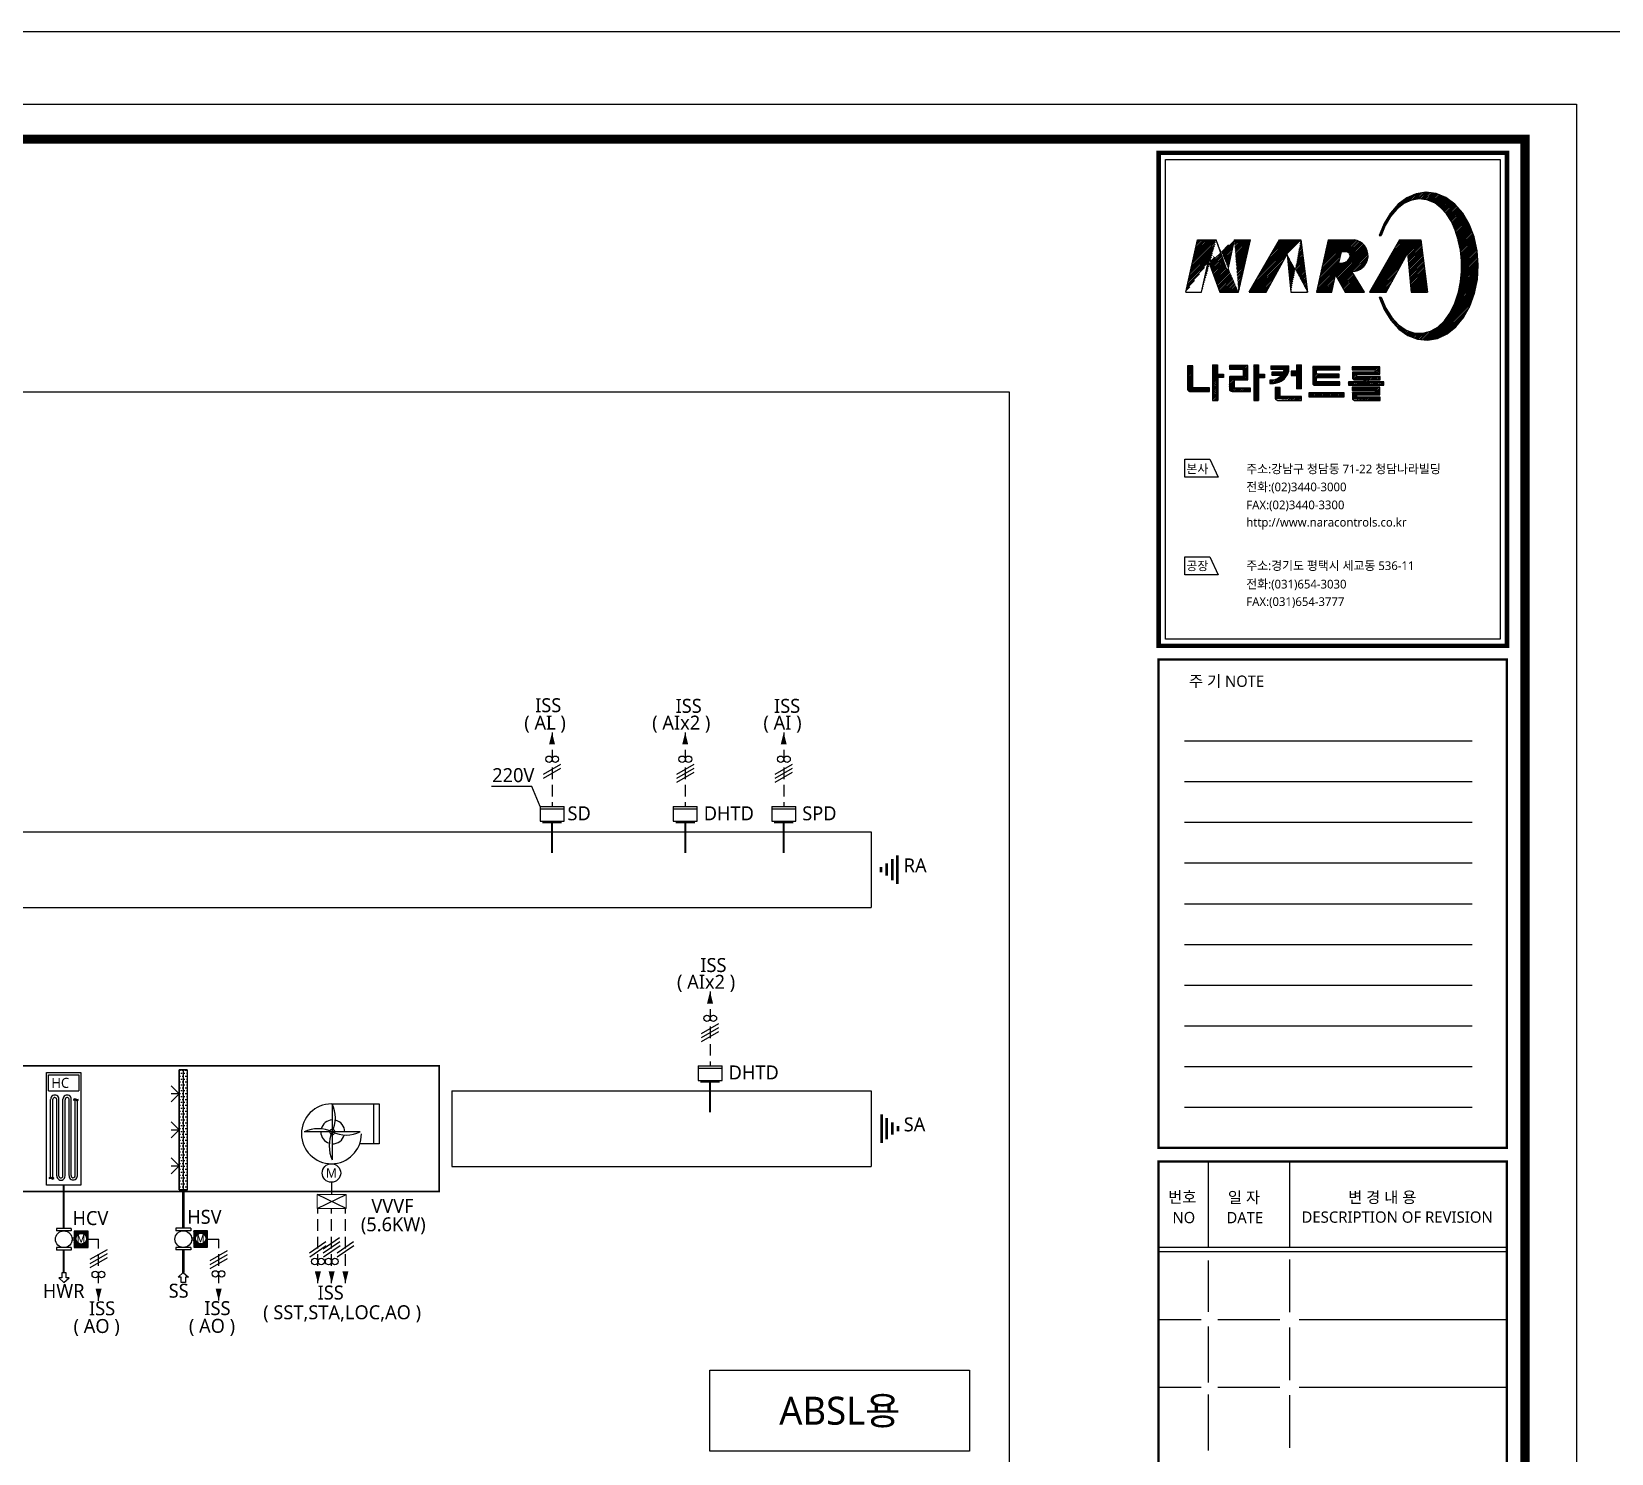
# Model space of a CAD drawing. Header units: millimetres. Extents: x -86 to 11742, y 5229 to 11464.
# Drawn here: x 5499.1 to 5838.3, y 5518 to 5823.3 of the extents above; entities that cross this region are included whole.
import ezdxf
from ezdxf.enums import TextEntityAlignment as Align

# ---------------------------------------------------------------- set-up
doc = ezdxf.new("R2010")
doc.units = ezdxf.units.MM
doc.header["$LTSCALE"] = 5
doc.linetypes.add('CENTER', pattern=[2, 1.25, -0.25, 0.25, -0.25])
doc.linetypes.add('DASHED', pattern=[0.75, 0.5, -0.25])
doc.layers.get('0').update_dxf_attribs({"linetype": 'CONTINUOUS'})
for name, color, linetype in [('__CONNECTID__', 7, 'CONTINUOUS'), ('AUTO', 7, 'CONTINUOUS'), ('E', 3, 'CONTINUOUS'), ('FORM', 7, 'CONTINUOUS'), ('LGK-S', 121, 'CONTINUOUS'), ('SBT', 3, 'CONTINUOUS'), ('SOLID253', 253, 'CONTINUOUS'), ('TEXT-S', 2, 'CONTINUOUS')]:
    doc.layers.add(name, color=color, linetype=linetype)
doc.styles.add('GHS', font='ROMANS.shx', dxfattribs={"bigfont": 'GHS.shx'})
doc.styles.add('QQ', font='MALGUN.TTF.TTF')
doc.styles.add('STYLE1', font='MALGUN.TTF.TTF', dxfattribs={"height": 2.5})
pattern_1 = [(45, (-11.3759, -7.50065), (-0.171711214, 0.171711214), [])]

# ---------------------------------------------------------------- blocks, each defined once
blk = doc.blocks.new('form')
at = {"layer": 'FORM'}
h = blk.add_hatch(dxfattribs=at)
h.set_pattern_fill('ANSI31', color=256, scale=1.942691, style=0)
h.set_pattern_definition(pattern_1)
edge = h.paths.add_edge_path()
edge.add_line((716.28, 522.42), (720.27, 522.42))
edge.add_line((719.34, 533.67), (717.88, 527.02))
edge.add_line((711.49, 533.67), (715.47, 533.67))
edge.add_line((712.35, 522.42), (713.78, 528.86))
edge.add_line((708.92, 522.42), (712.35, 522.42))
edge.add_line((708.92, 522.42), (711.49, 533.67))
edge.add_line((717.81, 527.02), (715.47, 533.67))
edge.add_line((713.9, 528.86), (716.28, 522.42))
edge.add_line((720.27, 522.42), (722.81, 533.67))
edge.add_line((719.34, 533.67), (722.81, 533.67))
h = blk.add_hatch(dxfattribs=at)
h.set_pattern_fill('ANSI31', color=256, scale=1.942691, style=0)
h.set_pattern_definition(pattern_1)
edge = h.paths.add_edge_path()
edge.add_line((729.09, 533.67), (733.65, 533.67))
edge.add_line((731.5, 522.42), (735.09, 522.42))
edge.add_line((730.74, 530.54), (731.5, 522.42))
edge.add_line((726.18, 522.42), (730.63, 530.54))
edge.add_line((733.65, 533.67), (735.09, 522.42))
edge.add_line((722.55, 522.42), (726.18, 522.42))
edge.add_line((722.55, 522.42), (729.09, 533.67))
h = blk.add_hatch(dxfattribs=at)
h.set_pattern_fill('ANSI31', color=256, scale=1.942691, style=0)
h.set_pattern_definition(pattern_1)
edge = h.paths.add_edge_path(flags=16)
edge.add_arc((742.35, 530.64), 1.96, 269.4167, 343.4025)
edge.add_arc((743.39, 530.25), 0.855, 348.5468, 460.0762)
edge.add_line((743.24, 531.09), (742.29, 531.1))
edge.add_line((742.29, 531.1), (741.72, 528.67))
edge.add_line((741.72, 528.67), (742.33, 528.68))
edge = h.paths.add_edge_path()
edge.add_arc((744.68, 530.29), 3.4, 269.0634, 442.7978)
edge.add_line((745.11, 533.67), (739.53, 533.67))
edge.add_line((739.53, 533.67), (736.99, 522.42))
edge.add_line((736.99, 522.42), (740.29, 522.42))
edge.add_line((740.29, 522.42), (741.1, 526.15))
edge.add_line((741.1, 526.15), (743.16, 522.42))
edge.add_line((743.16, 522.42), (747.3, 522.42))
edge.add_line((747.3, 522.42), (744.63, 526.89))
h = blk.add_hatch(dxfattribs=at)
h.set_pattern_fill('ANSI31', color=256, scale=1.942691, style=0)
h.set_pattern_definition(pattern_1)
h.paths.add_polyline_path([(754.86, 533.67), (759.44, 533.67), (760.86, 522.42), (757.31, 522.42), (756.55, 530.81), (751.98, 522.42), (748.42, 522.42)])
h = blk.add_hatch(dxfattribs=at)
h.set_pattern_fill('ANSI31', color=256, scale=1.942691, style=0)
h.set_pattern_definition(pattern_1)
h.paths.add_polyline_path([(710.46, 506.65), (709.33, 506.65), (709.33, 501.59), (709.39, 501.43), (709.49, 501.3), (709.64, 501.15), (709.74, 501.13), (709.88, 501.1), (714.03, 501.1), (714.03, 501.91), (710.46, 501.91)])
edge = h.paths.add_edge_path(flags=16)
edge.add_line((709.65, 501.14), (709.53, 501.27))
h = blk.add_hatch(dxfattribs=at)
h.set_pattern_fill('ANSI31', color=256, scale=1.942691, style=0)
h.set_pattern_definition(pattern_1)
h.paths.add_polyline_path([(715.78, 506.81), (715.78, 504.83), (717.05, 504.83), (717.05, 504.1), (715.79, 504.1), (715.79, 499.19), (714.7, 499.19), (714.7, 506.81)])
h = blk.add_hatch(dxfattribs=at)
h.set_pattern_fill('ANSI31', color=256, scale=1.942691, style=0)
h.set_pattern_definition(pattern_1)
h.paths.add_polyline_path([(722.25, 506.67), (718.34, 506.67), (718.34, 505.88), (721, 505.88), (721.1, 505.85), (721.2, 505.77), (721.24, 505.65), (721.24, 504.32), (718.39, 504.32), (718.33, 504.29), (718.31, 504.24), (718.31, 501.49), (718.37, 501.37), (718.46, 501.29), (718.62, 501.21), (718.89, 501.14), (722.85, 501.14), (722.85, 501.82), (719.56, 501.82), (719.45, 501.88), (719.43, 501.96), (719.43, 503.42), (719.45, 503.51), (719.53, 503.61), (722.25, 503.61)])
edge = h.paths.add_edge_path()
edge.add_line((718.31, 504.23), (718.4, 504.32))
edge.add_line((718.47, 501.28), (718.36, 501.39))
h = blk.add_hatch(dxfattribs=at)
h.set_pattern_fill('ANSI31', color=256, scale=1.942691, style=0)
h.set_pattern_definition(pattern_1)
h.paths.add_polyline_path([(723.54, 506.81), (724.58, 506.81), (724.58, 504.84), (725.83, 504.84), (725.83, 504.05), (724.58, 504.05), (724.58, 499.19), (723.54, 499.19)])
h = blk.add_hatch(dxfattribs=at)
h.set_pattern_fill('ANSI31', color=256, scale=1.942691, style=0)
h.set_pattern_definition(pattern_1)
h.paths.add_polyline_path([(727.17, 506.65), (731.07, 506.65), (731.07, 505.84), (731.07, 505.45), (730.77, 504.79), (730.44, 504.23), (730.05, 503.77), (729.45, 503.35), (729.02, 503.14), (728.72, 503.03), (728.2, 502.91), (727.79, 502.86), (727.02, 502.86), (727.02, 503.54), (727.52, 503.54), (727.88, 503.57), (728.24, 503.69), (728.62, 503.84), (728.94, 504.03), (729.2, 504.24), (729.37, 504.38), (729.4, 504.5), (729.34, 504.59), (727.39, 504.59), (727.39, 505.25), (729.83, 505.25), (729.93, 505.38), (729.98, 505.56), (729.95, 505.74), (729.86, 505.84), (729.79, 505.9), (727.17, 505.9)])
edge = h.paths.add_edge_path(flags=16)
edge.add_line((730, 503.73), (730.14, 503.87))
h = blk.add_hatch(dxfattribs=at)
h.set_pattern_fill('ANSI31', color=256, scale=1.942691, style=0)
h.set_pattern_definition(pattern_1)
h.paths.add_polyline_path([(733.81, 501.67), (732.75, 501.67), (732.75, 504.58), (731.58, 504.58), (731.58, 505.46), (732.74, 505.46), (732.74, 506.81), (733.81, 506.81)])
h = blk.add_hatch(dxfattribs=at)
h.set_pattern_fill('ANSI31', color=256, scale=1.942691, style=0)
h.set_pattern_definition(pattern_1)
h.paths.add_polyline_path([(742.04, 506.45), (736.2, 506.45), (736.2, 502.78), (736.23, 502.67), (736.31, 502.59), (736.47, 502.48), (736.54, 502.46), (742.05, 502.46), (742.05, 503.21), (737.16, 503.21), (737.06, 503.27), (737.03, 503.32), (737.03, 503.93), (737.07, 504.02), (737.16, 504.08), (737.23, 504.09), (741.87, 504.09), (741.87, 504.84), (737.28, 504.84), (737.13, 504.87), (737.05, 504.92), (737.04, 504.98), (737.04, 505.56), (737.09, 505.64), (737.17, 505.71), (737.26, 505.74), (742.04, 505.74)])
h = blk.add_hatch(dxfattribs=at)
h.set_pattern_fill('ANSI31', color=256, scale=1.942691, style=0)
h.set_pattern_definition(pattern_1)
h.paths.add_polyline_path([(750.58, 506.42), (744.64, 506.42), (744.64, 505.75), (749.4, 505.75), (749.53, 505.71), (749.58, 505.64), (749.6, 505.55), (749.59, 505.44), (749.43, 505.31), (749.26, 505.27), (744.77, 505.27), (744.77, 503.89), (744.81, 503.8), (744.89, 503.73), (745, 503.63), (745.08, 503.6), (746.98, 503.6), (747.07, 503.57), (747.11, 503.53), (747.14, 503.5), (747.14, 503.29), (747.11, 503.2), (747, 503.15), (743.86, 503.15), (743.86, 502.48), (751.47, 502.48), (751.47, 503.15), (748.35, 503.15), (748.21, 503.18), (748.16, 503.27), (748.16, 503.52), (748.23, 503.59), (748.34, 503.64), (750.67, 503.64), (750.67, 504.31), (745.8, 504.31), (745.69, 504.37), (745.65, 504.45), (745.65, 504.67), (745.73, 504.76), (745.87, 504.8), (750.58, 504.8)])
edge = h.paths.add_edge_path(flags=16)
edge.add_line((744.93, 503.69), (744.81, 503.82))
h = blk.add_hatch(dxfattribs=at)
h.set_pattern_fill('ANSI31', color=256, scale=1.942691, style=0)
h.set_pattern_definition(pattern_1)
edge = h.paths.add_edge_path()
edge.add_line((728.13, 502), (728.13, 499.59))
edge.add_line((728.13, 499.59), (728.19, 499.49))
edge.add_line((728.19, 499.49), (728.28, 499.4))
edge.add_line((728.28, 499.4), (728.4, 499.32))
edge.add_line((728.4, 499.32), (728.51, 499.24))
edge.add_line((728.51, 499.24), (728.63, 499.17))
edge.add_line((729.21, 500.07), (729.21, 502))
edge.add_line((729.21, 502), (728.13, 502))
edge.add_line((728.62, 499.17), (728.63, 499.19))
edge.add_line((728.23, 499.45), (728.18, 499.49))
edge.add_line((733.78, 499.19), (733.78, 500.07))
edge.add_line((733.78, 500.07), (729.21, 500.07))
edge.add_line((728.6, 499.19), (733.78, 499.19))
h = blk.add_hatch(dxfattribs=at)
h.set_pattern_fill('ANSI31', color=256, scale=1.942691, style=0)
h.set_pattern_definition(pattern_1)
h.paths.add_polyline_path([(742.96, 499.98), (742.96, 500.81), (735.37, 500.81), (735.37, 499.98)])
h = blk.add_hatch(dxfattribs=at)
h.set_pattern_fill('ANSI31', color=256, scale=1.942691, style=0)
h.set_pattern_definition(pattern_1)
h.paths.add_polyline_path([(750.58, 500.39), (750.58, 502.04), (744.64, 502.04), (744.64, 501.34), (749.4, 501.34), (749.52, 501.3), (749.58, 501.23), (749.6, 501.14), (749.59, 501.03), (749.46, 500.9), (749.34, 500.86), (744.81, 500.86), (744.77, 500.86), (744.77, 499.49), (744.81, 499.4), (744.89, 499.32), (745, 499.23), (745.12, 499.18), (750.67, 499.18), (750.67, 499.91), (745.8, 499.91), (745.69, 499.97), (745.65, 500.04), (745.65, 500.26), (745.73, 500.35), (745.87, 500.39)])
edge = h.paths.add_edge_path(flags=16)
edge.add_line((750.65, 499.18), (750.67, 499.21))
edge.add_line((744.91, 499.3), (744.81, 499.41))
at = {"layer": 'AUTO'}
blk.add_line((-24.08, 578.4), (816.92, 578.4), dxfattribs=at)
at = {"layer": 'FORM', "color": 3}
for p, q in [((752.26, 538.4), (756.71, 542.86)), ((755.34, 541.14), (757.32, 543.13)), ((756.23, 541.68), (757.94, 543.39)), ((756.86, 541.97), (758.5, 543.61)), ((757.45, 542.22), (758.9, 543.68)), ((757.86, 542.29), (759.31, 543.74)), ((758.27, 542.35), (759.72, 543.81)), ((758.68, 542.42), (760.13, 543.87)), ((759.09, 542.46), (760.54, 543.91)), ((759.39, 542.44), (760.84, 543.89)), ((759.69, 542.4), (761.14, 543.85)), ((760, 542.37), (761.44, 543.81)), ((760.3, 542.33), (761.75, 543.77)), ((760.61, 542.29), (762.05, 543.73)), ((760.88, 542.22), (762.35, 543.69)), ((761.12, 542.12), (762.66, 543.65)), ((761.36, 542.01), (762.91, 543.56)), ((761.61, 541.91), (763.15, 543.46)), ((761.85, 541.81), (763.39, 543.36)), ((762.09, 541.71), (763.63, 543.26)), ((762.34, 541.61), (763.88, 543.15)), ((762.54, 541.47), (764.12, 543.05)), ((762.74, 541.33), (764.36, 542.95)), ((762.93, 541.18), (764.6, 542.85)), ((752.78, 539.27), (755.74, 542.23)), ((763.13, 541.03), (764.83, 542.74)), ((763.32, 540.88), (765.03, 542.59)), ((763.52, 540.74), (765.23, 542.44)), ((763.72, 540.59), (765.42, 542.3)), ((763.88, 540.41), (765.62, 542.15)), ((764.04, 540.23), (765.82, 542)), ((764.21, 540.05), (766.01, 541.85)), ((764.37, 539.87), (766.21, 541.71)), ((764.53, 539.69), (766.4, 541.56)), ((764.69, 539.51), (766.6, 541.41)), ((764.86, 539.33), (766.78, 541.25)), ((765, 539.13), (766.94, 541.07)), ((765.14, 538.92), (767.1, 540.88)), ((765.27, 538.71), (767.26, 540.7)), ((765.41, 538.5), (767.42, 540.52)), ((765.54, 538.29), (767.58, 540.33)), ((765.67, 538.08), (767.74, 540.15)), ((765.81, 537.87), (767.9, 539.97)), ((765.94, 537.66), (768.06, 539.78)), ((766.05, 537.43), (768.22, 539.6)), ((766.16, 537.2), (768.38, 539.41)), ((750.92, 535.69), (751.63, 536.4)), ((751.15, 536.27), (751.95, 537.06)), ((751.38, 536.84), (752.44, 537.9)), ((751.74, 537.54), (752.95, 538.75)), ((766.27, 536.96), (768.51, 539.2)), ((766.38, 536.72), (768.64, 538.99)), ((766.48, 536.49), (768.77, 538.77)), ((766.59, 536.25), (768.89, 538.55)), ((766.7, 536.01), (769.02, 538.34)), ((766.8, 535.78), (769.15, 538.12)), ((766.89, 535.52), (769.27, 537.9)), ((766.97, 535.26), (769.4, 537.69)), ((767.05, 534.99), (769.53, 537.47)), ((767.13, 534.73), (769.65, 537.25)), ((767.21, 534.47), (769.78, 537.04)), ((767.29, 534.2), (769.88, 536.79)), ((767.37, 533.94), (769.97, 536.55)), ((767.45, 533.68), (770.07, 536.3)), ((767.51, 533.39), (770.17, 536.05)), ((750.47, 534.58), (750.89, 534.58)), ((750.49, 534.58), (751.17, 535.25)), ((750.69, 535.12), (751.4, 535.83)), ((750.84, 534.58), (750.93, 534.67)), ((767.57, 533.11), (770.26, 535.8)), ((767.63, 532.83), (770.36, 535.55)), ((767.69, 532.54), (770.45, 535.3)), ((767.75, 532.26), (770.55, 535.06)), ((767.81, 531.98), (770.64, 534.81)), ((767.87, 531.69), (770.74, 534.56)), ((767.93, 531.41), (770.83, 534.31)), ((767.96, 531.09), (770.9, 534.03)), ((767.99, 530.78), (770.96, 533.75)), ((768.02, 530.47), (771.02, 533.47)), ((768.06, 530.16), (771.08, 533.19)), ((768.09, 529.85), (771.14, 532.91)), ((768.12, 529.54), (771.21, 532.63)), ((768.03, 525.67), (771.65, 529.29)), ((768.07, 526.06), (771.63, 529.61)), ((768.11, 526.44), (771.6, 529.93)), ((768.15, 529.23), (771.27, 532.34)), ((768.15, 526.82), (771.58, 530.25)), ((768.16, 528.89), (771.33, 532.06)), ((768.16, 528.55), (771.39, 531.78)), ((768.16, 528.2), (771.46, 531.5)), ((768.16, 527.86), (771.5, 531.2)), ((768.16, 527.52), (771.53, 530.88)), ((768.16, 527.17), (771.55, 530.57)), ((767.32, 521.87), (771.6, 526.15)), ((767.49, 522.38), (771.63, 526.52)), ((767.54, 522.77), (771.65, 526.88)), ((767.63, 523.21), (771.67, 527.25)), ((767.72, 523.64), (771.69, 527.61)), ((767.81, 524.08), (771.71, 527.98)), ((767.9, 524.51), (771.72, 528.34)), ((767.96, 524.91), (771.7, 528.65)), ((767.99, 525.29), (771.67, 528.97)), ((760.36, 512.16), (771.09, 522.89)), ((760.67, 512.13), (771, 522.46)), ((765.35, 517.5), (771.17, 523.32)), ((765.92, 518.41), (771.26, 523.75)), ((766.25, 519.08), (771.35, 524.18)), ((766.58, 519.76), (771.43, 524.61)), ((766.83, 520.35), (771.52, 525.04)), ((766.99, 520.86), (771.56, 525.42)), ((767.16, 521.36), (771.58, 525.79)), ((750.44, 521.4), (750.92, 521.4)), ((750.52, 521.21), (750.71, 521.4)), ((750.62, 520.96), (750.96, 521.31)), ((750.71, 520.72), (751.06, 521.06)), ((750.81, 520.48), (751.16, 520.82)), ((750.91, 520.23), (751.26, 520.58)), ((751.01, 519.99), (751.36, 520.33)), ((751.11, 519.74), (751.46, 520.09)), ((751.21, 519.5), (751.56, 519.85)), ((751.31, 519.25), (751.66, 519.61)), ((751.41, 519.01), (751.76, 519.36)), ((751.51, 518.76), (751.86, 519.12)), ((761.03, 512.14), (770.87, 521.99)), ((761.44, 512.22), (770.68, 521.45)), ((761.86, 512.29), (770.49, 520.92)), ((762.28, 512.37), (770.29, 520.38)), ((762.7, 512.44), (770.1, 519.84)), ((763.18, 512.57), (769.85, 519.25)), ((751.63, 518.55), (751.98, 518.9)), ((751.76, 518.33), (752.12, 518.69)), ((751.89, 518.12), (752.25, 518.47)), ((752.02, 517.91), (752.38, 518.26)), ((752.15, 517.69), (752.51, 518.05)), ((752.29, 517.48), (752.64, 517.84)), ((752.42, 517.27), (752.77, 517.63)), ((752.55, 517.06), (752.91, 517.42)), ((752.68, 516.84), (753.04, 517.2)), ((752.81, 516.63), (753.17, 516.99)), ((752.94, 516.42), (753.34, 516.82)), ((753.1, 516.24), (753.5, 516.64)), ((753.26, 516.06), (753.67, 516.46)), ((753.43, 515.88), (753.83, 516.28)), ((753.59, 515.7), (754, 516.1)), ((753.75, 515.52), (754.16, 515.92)), ((753.92, 515.34), (754.33, 515.75)), ((763.83, 512.88), (769.43, 518.48)), ((764.48, 513.19), (769, 517.71)), ((765.22, 513.59), (768.48, 516.85)), ((754.08, 515.16), (754.49, 515.57)), ((754.24, 514.98), (754.66, 515.39)), ((754.41, 514.8), (754.86, 515.25)), ((754.57, 514.62), (755.07, 515.11)), ((754.75, 514.45), (755.27, 514.98)), ((754.95, 514.31), (755.48, 514.84)), ((755.15, 514.17), (755.68, 514.7)), ((755.36, 514.03), (755.89, 514.56)), ((755.56, 513.88), (756.09, 514.42)), ((755.76, 513.74), (756.3, 514.28)), ((755.96, 513.6), (756.55, 514.19)), ((756.16, 513.46), (756.81, 514.1)), ((756.36, 513.31), (757.06, 514.02)), ((756.56, 513.17), (757.32, 513.93)), ((756.8, 513.07), (757.57, 513.84)), ((757.05, 512.97), (757.83, 513.75)), ((757.28, 512.86), (758.16, 513.74)), ((757.54, 512.78), (758.42, 513.65)), ((757.79, 512.68), (758.75, 513.64)), ((758.04, 512.59), (759.08, 513.63)), ((758.28, 512.49), (759.42, 513.62)), ((758.53, 512.39), (759.75, 513.61)), ((758.8, 512.32), (760.19, 513.72)), ((759.11, 512.29), (760.66, 513.84)), ((759.42, 512.26), (761.12, 513.96)), ((759.74, 512.23), (761.68, 514.17)), ((760.05, 512.19), (762.48, 514.62))]:
    blk.add_line(p, q, dxfattribs=at)
at = {"layer": 'FORM', "color": 7}
for p, q in [((708.92, 522.42), (711.49, 533.67)), ((717.81, 527.02), (715.47, 533.67)), ((719.34, 533.67), (717.88, 527.02)), ((720.27, 522.42), (722.81, 533.67)), ((722.55, 522.42), (729.09, 533.67)), ((733.65, 533.67), (735.09, 522.42)), ((739.53, 533.67), (736.99, 522.42)), ((754.86, 533.67), (748.42, 522.42)), ((759.44, 533.67), (760.86, 522.42)), ((726.18, 522.42), (730.63, 530.54)), ((730.74, 530.54), (731.5, 522.42)), ((742.29, 531.1), (741.72, 528.67)), ((743.24, 531.09), (742.29, 531.1)), ((751.98, 522.42), (756.55, 530.81)), ((756.55, 530.81), (757.31, 522.42)), ((712.35, 522.42), (713.78, 528.86)), ((713.9, 528.86), (716.28, 522.42)), ((740.29, 522.42), (741.1, 526.15)), ((741.1, 526.15), (743.16, 522.42)), ((741.72, 528.67), (742.33, 528.68)), ((747.3, 522.42), (744.63, 526.89)), ((710.46, 506.65), (709.33, 506.65)), ((709.33, 506.65), (709.33, 501.59)), ((710.46, 501.91), (710.46, 506.65)), ((714.7, 506.81), (714.7, 499.19)), ((714.7, 506.81), (715.78, 506.81)), ((715.78, 506.81), (715.78, 504.83)), ((722.25, 506.67), (718.34, 506.67)), ((718.34, 506.67), (718.34, 505.88)), ((718.34, 505.88), (721, 505.88)), ((721, 505.88), (721.1, 505.85)), ((721.1, 505.85), (721.2, 505.77)), ((721.2, 505.77), (721.24, 505.65)), ((721.24, 505.65), (721.24, 504.32)), ((722.25, 503.61), (722.25, 506.67)), ((723.54, 506.81), (723.54, 499.19)), ((723.54, 506.81), (724.58, 506.81)), ((724.58, 506.81), (724.58, 504.84)), ((727.17, 506.65), (727.17, 505.9)), ((727.17, 505.9), (729.79, 505.9)), ((729.79, 505.9), (729.86, 505.84)), ((729.86, 505.84), (729.95, 505.74)), ((729.98, 505.56), (729.93, 505.38)), ((729.95, 505.74), (729.98, 505.56)), ((731.07, 505.84), (731.07, 506.65)), ((731.07, 505.45), (731.07, 505.84)), ((732.74, 506.81), (732.74, 505.46)), ((732.74, 506.81), (733.81, 506.81)), ((733.81, 501.67), (733.81, 506.81)), ((742.04, 506.45), (736.2, 506.45)), ((736.2, 506.45), (736.2, 502.78)), ((737.04, 505.56), (737.09, 505.64)), ((737.04, 504.98), (737.04, 505.56)), ((737.09, 505.64), (737.17, 505.71)), ((737.17, 505.71), (737.26, 505.74)), ((737.26, 505.74), (742.04, 505.74)), ((742.04, 505.74), (742.04, 506.45)), ((750.58, 506.42), (744.64, 506.42)), ((744.64, 506.42), (744.64, 505.75)), ((744.64, 505.75), (749.4, 505.75)), ((749.4, 505.75), (749.53, 505.71)), ((749.53, 505.71), (749.58, 505.64)), ((749.58, 505.64), (749.6, 505.55)), ((749.6, 505.55), (749.59, 505.44)), ((750.58, 504.8), (750.58, 506.42)), ((715.78, 504.83), (717.05, 504.83)), ((715.79, 504.1), (715.79, 499.19)), ((717.05, 504.1), (715.79, 504.1)), ((717.05, 504.83), (717.05, 504.1)), ((718.31, 504.23), (718.4, 504.32)), ((718.33, 504.29), (718.31, 504.24)), ((718.31, 504.24), (718.31, 501.49)), ((718.39, 504.32), (718.33, 504.29)), ((721.24, 504.32), (718.39, 504.32)), ((719.43, 503.42), (719.45, 503.51)), ((719.43, 501.96), (719.43, 503.42)), ((719.45, 503.51), (719.53, 503.61)), ((719.53, 503.61), (722.25, 503.61)), ((724.58, 504.84), (725.83, 504.84)), ((724.58, 504.05), (724.58, 499.19)), ((725.83, 504.05), (724.58, 504.05)), ((725.83, 504.84), (725.83, 504.05)), ((727.02, 503.54), (727.02, 502.86)), ((727.52, 503.54), (727.02, 503.54)), ((727.02, 502.86), (727.79, 502.86)), ((727.39, 505.25), (727.39, 504.59)), ((729.83, 505.25), (727.39, 505.25)), ((727.39, 504.59), (729.34, 504.59)), ((727.88, 503.57), (727.52, 503.54)), ((727.79, 502.86), (728.2, 502.91)), ((728.24, 503.69), (727.88, 503.57)), ((728.2, 502.91), (728.72, 503.03)), ((728.62, 503.84), (728.24, 503.69)), ((728.94, 504.03), (728.62, 503.84)), ((728.72, 503.03), (729.02, 503.14)), ((729.2, 504.24), (728.94, 504.03)), ((729.02, 503.14), (729.45, 503.35)), ((729.37, 504.38), (729.2, 504.24)), ((729.34, 504.59), (729.4, 504.5)), ((729.4, 504.5), (729.37, 504.38)), ((729.45, 503.35), (730.05, 503.77)), ((729.93, 505.38), (729.83, 505.25)), ((730, 503.73), (730.14, 503.87)), ((730.05, 503.77), (730.44, 504.23)), ((730.44, 504.23), (730.77, 504.79)), ((730.77, 504.79), (731.07, 505.45)), ((731.58, 505.46), (731.58, 504.58)), ((732.74, 505.46), (731.58, 505.46)), ((731.58, 504.58), (732.75, 504.58)), ((732.75, 504.58), (732.75, 501.67)), ((736.2, 502.78), (736.23, 502.67)), ((736.23, 502.67), (736.31, 502.59)), ((736.31, 502.59), (736.47, 502.48)), ((736.47, 502.48), (736.54, 502.46)), ((736.54, 502.46), (742.05, 502.46)), ((737.03, 503.93), (737.07, 504.02)), ((737.03, 503.32), (737.03, 503.93)), ((737.06, 503.27), (737.03, 503.32)), ((737.05, 504.92), (737.04, 504.98)), ((737.13, 504.87), (737.05, 504.92)), ((737.16, 503.21), (737.06, 503.27)), ((737.07, 504.02), (737.16, 504.08)), ((737.28, 504.84), (737.13, 504.87)), ((737.16, 504.08), (737.23, 504.09)), ((742.05, 503.21), (737.16, 503.21)), ((737.23, 504.09), (741.87, 504.09)), ((741.87, 504.84), (737.28, 504.84)), ((741.87, 504.09), (741.87, 504.84)), ((742.05, 502.46), (742.05, 503.21)), ((747, 503.15), (743.86, 503.15)), ((743.86, 503.15), (743.86, 502.48)), ((743.86, 502.48), (751.47, 502.48)), ((749.26, 505.27), (744.77, 505.27)), ((744.77, 505.27), (744.77, 503.89)), ((744.77, 503.89), (744.81, 503.8)), ((744.93, 503.69), (744.81, 503.82)), ((744.81, 503.8), (744.89, 503.73)), ((744.89, 503.73), (745, 503.63)), ((745, 503.63), (745.08, 503.6)), ((745.08, 503.6), (746.98, 503.6)), ((745.65, 504.67), (745.73, 504.76)), ((745.65, 504.45), (745.65, 504.67)), ((745.69, 504.37), (745.65, 504.45)), ((745.8, 504.31), (745.69, 504.37)), ((745.73, 504.76), (745.87, 504.8)), ((750.67, 504.31), (745.8, 504.31)), ((745.87, 504.8), (750.58, 504.8)), ((746.98, 503.6), (747.07, 503.57)), ((747.11, 503.2), (747, 503.15)), ((747.07, 503.57), (747.11, 503.53)), ((747.11, 503.53), (747.14, 503.5)), ((747.14, 503.29), (747.11, 503.2)), ((747.14, 503.5), (747.14, 503.29)), ((748.16, 503.52), (748.23, 503.59)), ((748.16, 503.27), (748.16, 503.52)), ((748.21, 503.18), (748.16, 503.27)), ((748.35, 503.15), (748.21, 503.18)), ((748.23, 503.59), (748.34, 503.64)), ((748.34, 503.64), (750.67, 503.64)), ((751.47, 503.15), (748.35, 503.15)), ((749.43, 505.31), (749.26, 505.27)), ((749.59, 505.44), (749.43, 505.31)), ((750.67, 503.64), (750.67, 504.31)), ((751.47, 502.48), (751.47, 503.15)), ((709.33, 501.59), (709.39, 501.43)), ((709.39, 501.43), (709.49, 501.3)), ((709.49, 501.3), (709.64, 501.15)), ((709.65, 501.14), (709.53, 501.27)), ((709.64, 501.15), (709.74, 501.13)), ((709.74, 501.13), (709.88, 501.1)), ((709.88, 501.1), (714.03, 501.1)), ((714.03, 501.91), (710.46, 501.91)), ((714.03, 501.1), (714.03, 501.91)), ((714.7, 499.19), (715.79, 499.19)), ((718.31, 501.49), (718.37, 501.37)), ((718.47, 501.28), (718.36, 501.39)), ((718.37, 501.37), (718.46, 501.29)), ((718.46, 501.29), (718.62, 501.21)), ((718.62, 501.21), (718.89, 501.14)), ((718.89, 501.14), (722.85, 501.14)), ((719.45, 501.88), (719.43, 501.96)), ((719.56, 501.82), (719.45, 501.88)), ((722.85, 501.82), (719.56, 501.82)), ((722.85, 501.14), (722.85, 501.82)), ((723.54, 499.19), (724.58, 499.19)), ((729.21, 502), (728.13, 502)), ((728.13, 502), (728.13, 499.59)), ((728.13, 499.59), (728.19, 499.49)), ((728.23, 499.45), (728.18, 499.49)), ((728.19, 499.49), (728.28, 499.4)), ((728.28, 499.4), (728.4, 499.32)), ((728.4, 499.32), (728.51, 499.24)), ((728.51, 499.24), (728.63, 499.17)), ((728.6, 499.19), (733.78, 499.19)), ((728.62, 499.17), (728.63, 499.19)), ((729.21, 500.07), (729.21, 502)), ((733.78, 500.07), (729.21, 500.07)), ((733.78, 499.19), (733.78, 500.07)), ((735.37, 500.81), (735.37, 499.98)), ((742.96, 500.81), (735.37, 500.81)), ((735.37, 499.98), (742.96, 499.98)), ((742.96, 499.98), (742.96, 500.81)), ((750.58, 502.04), (744.64, 502.04)), ((744.64, 502.04), (744.64, 501.34)), ((744.64, 501.34), (749.4, 501.34)), ((744.81, 500.86), (744.77, 500.86)), ((744.77, 500.86), (744.77, 499.49)), ((744.77, 499.49), (744.81, 499.4)), ((749.34, 500.86), (744.81, 500.86)), ((744.91, 499.3), (744.81, 499.41)), ((744.81, 499.4), (744.89, 499.32)), ((744.89, 499.32), (745, 499.23)), ((745, 499.23), (745.12, 499.18)), ((745.12, 499.18), (750.67, 499.18)), ((745.65, 500.26), (745.73, 500.35)), ((745.65, 500.04), (745.65, 500.26)), ((745.69, 499.97), (745.65, 500.04)), ((745.8, 499.91), (745.69, 499.97)), ((745.73, 500.35), (745.87, 500.39)), ((750.67, 499.91), (745.8, 499.91)), ((745.87, 500.39), (750.58, 500.39)), ((749.46, 500.9), (749.34, 500.86)), ((749.4, 501.34), (749.52, 501.3)), ((749.59, 501.03), (749.46, 500.9)), ((749.52, 501.3), (749.58, 501.23)), ((749.58, 501.23), (749.6, 501.14)), ((749.6, 501.14), (749.59, 501.03)), ((750.58, 500.39), (750.58, 502.04)), ((750.65, 499.18), (750.67, 499.21)), ((750.67, 499.18), (750.67, 499.91)), ((708.66, 426.09), (770.47, 426.09)), ((708.66, 417.35), (770.47, 417.35)), ((708.66, 408.6), (770.47, 408.6)), ((708.66, 399.86), (770.47, 399.86)), ((708.66, 391.12), (770.47, 391.12)), ((708.66, 382.38), (770.47, 382.38)), ((708.66, 373.64), (770.47, 373.64)), ((708.66, 364.89), (770.47, 364.89)), ((708.66, 356.15), (770.47, 356.15)), ((708.66, 347.41), (770.47, 347.41)), ((713.79, 317.3), (713.79, 335.75)), ((731.27, 317.3), (731.27, 335.75)), ((777.9, 317.3), (703.1, 317.3)), ((777.9, 316.33), (703.1, 316.33)), ((713.79, 303.47), (713.79, 314.52)), ((731.27, 303.37), (731.27, 314.69)), ((712.21, 301.76), (703.1, 301.76)), ((713.79, 288.27), (713.79, 300.31)), ((729.16, 301.76), (715.81, 301.76)), ((731.27, 288.8), (731.27, 300.12)), ((778.03, 301.76), (733.31, 301.76)), ((712.21, 287.19), (703.1, 287.19)), ((713.79, 273.7), (713.79, 285.74)), ((729.16, 287.19), (715.81, 287.19)), ((731.27, 274.23), (731.27, 285.55)), ((778.03, 287.19), (733.31, 287.19))]:
    blk.add_line(p, q, dxfattribs=at)
at = {"layer": 'FORM'}
for p, q in [((727.17, 506.65), (731.07, 506.65)), ((733.81, 501.67), (732.75, 501.67))]:
    blk.add_line(p, q, dxfattribs=at)
at = {"layer": 'FORM', "color": 3}
for points in [[(0, 562.79), (792.83, 562.79), (792.83, 0), (0, 0)], [(776.44, 447.93), (704.56, 447.93), (704.56, 550.91), (776.44, 550.91)]]:
    blk.add_lwpolyline(points, close=True, dxfattribs=at)
at = {"layer": 'FORM', "color": 2, "const_width": 1.94}
blk.add_lwpolyline([(12.48, 6.47), (12.48, 555.28), (781.78, 555.28), (781.78, 6.47)], close=True, dxfattribs=at)
at = {"layer": 'FORM', "color": 3}
for points, const_width in [([(777.9, 446.48), (703.1, 446.48), (703.1, 552.36), (777.9, 552.36)], 0.971), ([(703.1, 338.67), (703.1, 443.56), (777.9, 443.56), (777.9, 338.67)], 0.486), ([(777.9, 335.75), (703.1, 335.75), (703.1, 228.91), (777.9, 228.91)], 0.486)]:
    blk.add_lwpolyline(points, close=True, dxfattribs=dict(at, const_width=const_width))
at = {"layer": 'FORM', "color": 3, "flags": 128}
for points in [[(750.44, 521.4), (751.52, 518.73), (752.95, 516.4), (754.67, 514.52), (756.61, 513.14), (758.7, 512.33), (760.86, 512.11), (763.01, 512.5), (765.07, 513.47), (766.96, 515), (768.61, 517.01), (769.96, 519.45), (770.95, 522.2), (771.55, 525.18), (771.73, 528.27), (771.49, 531.35), (770.84, 534.3), (769.8, 537.01), (768.41, 539.38), (766.72, 541.32), (764.8, 542.76), (762.73, 543.64), (760.57, 543.93)], [(760.48, 543.93), (758.39, 543.59), (756.38, 542.71), (754.53, 541.31), (752.88, 539.44), (751.52, 537.17), (750.47, 534.58)], [(762.35, 541.61), (760.73, 542.28), (759.05, 542.48), (757.38, 542.21), (755.77, 541.47), (754.26, 540.3), (752.92, 538.72), (751.79, 536.79), (750.89, 534.58)], [(767.45, 533.67), (766.82, 535.74), (765.97, 537.62), (764.93, 539.25), (763.72, 540.58), (762.39, 541.59)], [(767.47, 522.45), (767.93, 524.63), (768.16, 526.9), (768.16, 529.19), (767.92, 531.46), (767.46, 533.63)], [(750.92, 521.4), (751.9, 519.04), (753.16, 517.01), (754.64, 515.4), (756.3, 514.28), (758.07, 513.67)], [(758.1, 513.66), (759.8, 513.61), (761.46, 514.04), (763.04, 514.94), (764.48, 516.28), (765.73, 518.02), (766.74, 520.08), (767.5, 522.42)]]:
    blk.add_lwpolyline(points, dxfattribs=at)
at = {"layer": 'FORM', "color": 7}
for points in [[(711.49, 533.67), (715.47, 533.67)], [(719.34, 533.67), (722.81, 533.67)], [(729.09, 533.67), (733.65, 533.67)], [(739.53, 533.67), (745.11, 533.67)], [(754.86, 533.67), (759.44, 533.67)], [(708.92, 522.42), (712.35, 522.42)], [(716.28, 522.42), (720.27, 522.42)], [(722.55, 522.42), (726.18, 522.42)], [(731.5, 522.42), (735.09, 522.42)], [(736.99, 522.42), (740.29, 522.42)], [(743.16, 522.42), (747.3, 522.42)], [(748.42, 522.42), (751.98, 522.42)], [(757.31, 522.42), (760.86, 522.42)]]:
    blk.add_lwpolyline(points, dxfattribs=at)
for points in [[(708.72, 486.56), (714.1, 486.56), (715.91, 482.73), (708.72, 482.73)], [(708.72, 465.6), (714.1, 465.6), (715.91, 461.77), (708.72, 461.77)]]:
    blk.add_lwpolyline(points, close=True, dxfattribs=at)
at = {"layer": 'FORM'}
for centre, radius, start, end in [((744.68, 530.29), 3.4, 269.0634, 82.7978), ((742.35, 530.64), 1.96, 269.4167, 343.4025), ((743.39, 530.25), 0.855, 348.5468, 100.0762)]:
    blk.add_arc(centre, radius, start, end, dxfattribs=at)
at = {"layer": 'FORM', "color": 7, "style": 'STYLE1'}
for s, height, p in [('본사', 1.87, (709.08, 483.55)), ('주소:강남구 청담동 71-22 청담나라빌딩', 1.8698, (721.93, 483.54)), ('전화:(02)3440-3000', 1.8698, (721.93, 479.68)), ('FAX:(02)3440-3300', 1.8698, (721.93, 475.82)), ('http://www.naracontrols.co.kr', 1.8698, (721.93, 472.1)), ('공장', 1.87, (709.08, 462.72)), ('주소:경기도 평택시 세교동 536-11', 1.8698, (721.93, 462.77)), ('전화:(031)654-3030', 1.8698, (721.93, 458.81)), ('FAX:(031)654-3777', 1.8698, (721.93, 455.05)), ('주 기 NOTE', 2.428, (709.63, 437.68)), ('번호', 2.428, (705.16, 326.91)), ('일 자', 2.428, (717.98, 326.83)), ('변 경 내 용', 2.428, (743.8, 326.85)), ('NO', 2.428, (706.08, 322.5)), ('DATE', 2.428, (717.69, 322.49))]:
    blk.add_text(s, height=height, dxfattribs=at).set_placement(p)
at = {"layer": 'FORM', "color": 7, "style": 'STYLE1', "width": 0.967772}
blk.add_text('DESCRIPTION OF REVISION', height=2.4284, dxfattribs=at).set_placement((733.79, 322.6), (774.87, 322.6), align=Align.FIT)
blk = doc.blocks.new('V')
h = blk.add_hatch()
h.set_pattern_fill('ANSI31,_O', color=256, scale=0.857143)
h.set_pattern_definition([(45, (-192.91982, -298.83723), (-0.07576144, 0.07576144), [])])
edge = h.paths.add_edge_path(flags=16)
edge.add_arc((2.16, 1.92), 1.14, 0, 360)
h.paths.add_polyline_path([(3.64, 0.04), (3.64, 3.56), (0.64, 3.56), (0.64, 0.04)])
blk.add_circle((2.16, 1.92), 1.14)
at = {"layer": 'AUTO', "color": 3}
for p, q in [((0.64, 3.56), (0.64, 0.04)), ((3.64, 3.56), (0.64, 3.56)), ((3.64, 0.04), (3.64, 3.56)), ((0.64, 0.04), (3.64, 0.04))]:
    blk.add_line(p, q, dxfattribs=at)
at = {"layer": 'AUTO', "color": 7, "style": 'GHS'}
blk.add_text('M', height=1.71, dxfattribs=at).set_placement((1.23, 1.12))

msp = doc.modelspace()

# ---------------------------------------------------------------- hatches: boundary and pattern name
at = {"layer": 'AUTO'}
h = msp.add_hatch(dxfattribs=at)
h.set_pattern_fill('DOTS', color=256, scale=10, style=0)
h.set_pattern_definition([(0, (5241.57866, 5147.76884), (0.3125, 0.625), [0, -0.625])])
h.paths.add_polyline_path([(5530.82, 5600.34), (5532.54, 5600.34), (5532.54, 5574.63), (5530.82, 5574.63)])

# ---------------------------------------------------------------- linework, layer by layer
at = {"color": 5}
for p, q in [((5503.2, 5577.32), (5503.2, 5594.03)), ((5503.66, 5577.14), (5503.66, 5594.05)), ((5504.52, 5577.57), (5504.52, 5594.03)), ((5504.98, 5577.54), (5504.98, 5594.05)), ((5505.84, 5577.52), (5505.84, 5594.05)), ((5507.16, 5577.64), (5507.16, 5594.05)), ((5507.61, 5577.7), (5507.61, 5594.03)), ((5506.29, 5577.59), (5506.29, 5593.93)), ((5508.48, 5577.59), (5508.48, 5593.96)), ((5508.93, 5577.62), (5508.93, 5593.78))]:
    msp.add_line(p, q, dxfattribs=at)
at = {"const_width": 0.571}
for points in [[(5682.73, 5644.69), (5682.73, 5642.05)], [(5683.91, 5645.66), (5683.91, 5641.04)], [(5685.02, 5646.41), (5685.02, 5640.28)], [(5681.52, 5643.89), (5681.52, 5642.78)], [(5681.64, 5590.79), (5681.64, 5584.66)], [(5682.75, 5590.03), (5682.75, 5585.41)], [(5683.93, 5589.07), (5683.93, 5586.42)], [(5685.14, 5588.27), (5685.14, 5587.15)]]:
    msp.add_lwpolyline(points, dxfattribs=at)
at = {"color": 5}
for centre, radius, start, end in [((5504.09, 5594.07), 0.887, 358.764, 182.3232), ((5504.09, 5593.98), 0.436, 6.3223, 171.4445), ((5506.73, 5594.07), 0.887, 357.6768, 181.236), ((5506.73, 5593.98), 0.436, 8.5555, 186.3223), ((5505.41, 5577.55), 0.887, 178.764, 2.3232), ((5505.41, 5577.59), 0.436, 186.3223, 351.4445), ((5508.04, 5577.6), 0.887, 177.6768, 1.236), ((5508.04, 5577.64), 0.436, 171.4445, 353.6777)]:
    msp.add_arc(centre, radius, start, end, dxfattribs=at)
at = {"layer": 'AUTO', "color": 2}
for p, q in [((5082, 5745.96), (5709, 5745.96)), ((5709, 5745.96), (5709, 5280.46)), ((5606.53, 5661.19), (5597.83, 5661.19)), ((5608.29, 5656.89), (5606.53, 5661.19)), ((5408.84, 5651.49), (5679.36, 5651.49)), ((5679.36, 5651.49), (5679.36, 5635.21)), ((5408.84, 5635.21), (5679.36, 5635.21)), ((5589.34, 5595.86), (5679.36, 5595.86)), ((5589.34, 5595.86), (5589.34, 5579.58)), ((5679.36, 5595.86), (5679.36, 5579.58)), ((5589.34, 5579.58), (5679.36, 5579.58))]:
    msp.add_line(p, q, dxfattribs=at)
at = {"layer": 'AUTO', "color": 4, "linetype": 'DASHED'}
for p, q in [((5610.86, 5672.82), (5610.86, 5656.89)), ((5639.46, 5672.82), (5639.46, 5656.89)), ((5660.61, 5672.82), (5660.61, 5656.89)), ((5644.79, 5617.16), (5644.79, 5601.23)), ((5560.58, 5554.52), (5560.58, 5570.69)), ((5563.54, 5554.52), (5563.54, 5570.6)), ((5566.49, 5554.52), (5566.49, 5570.6)), ((5511.25, 5563.98), (5513.49, 5563.98)), ((5513.49, 5550.77), (5513.49, 5563.98)), ((5536.8, 5564.02), (5539.28, 5564.02)), ((5539.28, 5550.81), (5539.28, 5564.02))]:
    msp.add_line(p, q, dxfattribs=at)
at = {"layer": 'AUTO'}
for p, q in [((5609.04, 5663.85), (5612.75, 5665.99)), ((5637.64, 5663.85), (5641.35, 5665.99)), ((5658.79, 5663.85), (5662.5, 5665.99)), ((5609.04, 5662.99), (5612.75, 5665.13)), ((5637.64, 5662.99), (5641.35, 5665.13)), ((5637.64, 5662.13), (5641.35, 5664.28)), ((5658.79, 5662.99), (5662.5, 5665.13)), ((5658.79, 5662.13), (5662.5, 5664.28)), ((5642.96, 5608.19), (5646.68, 5610.33)), ((5642.96, 5607.33), (5646.68, 5609.48)), ((5642.96, 5606.48), (5646.68, 5608.62)), ((5565.22, 5564.3), (5561.69, 5561.88)), ((5515.34, 5561.74), (5511.63, 5559.6)), ((5515.34, 5560.88), (5511.63, 5558.74)), ((5541.1, 5561.49), (5537.39, 5559.35)), ((5541.1, 5560.64), (5537.39, 5558.49)), ((5562.32, 5563.43), (5558.78, 5561.01)), ((5562.39, 5562.58), (5558.85, 5560.16)), ((5565.27, 5563.43), (5561.74, 5561.01)), ((5565.34, 5562.58), (5561.8, 5560.16)), ((5568.22, 5563.43), (5564.69, 5561.01)), ((5568.29, 5562.58), (5564.75, 5560.16)), ((5515.34, 5560.02), (5511.63, 5557.88)), ((5541.1, 5559.78), (5537.39, 5557.64))]:
    msp.add_line(p, q, dxfattribs=at)
at = {"layer": 'AUTO', "color": 3}
for p, q in [((5608.29, 5656.89), (5613.43, 5656.89)), ((5608.29, 5656.89), (5608.29, 5653.76)), ((5613.43, 5656.33), (5608.29, 5656.33)), ((5613.43, 5653.76), (5613.43, 5656.89)), ((5636.89, 5656.89), (5642.03, 5656.89)), ((5636.89, 5656.89), (5636.89, 5653.76)), ((5642.03, 5656.33), (5636.89, 5656.33)), ((5642.03, 5653.76), (5642.03, 5656.89)), ((5658.04, 5656.89), (5663.18, 5656.89)), ((5658.04, 5656.89), (5658.04, 5653.76)), ((5663.18, 5656.33), (5658.04, 5656.33)), ((5663.18, 5653.76), (5663.18, 5656.89)), ((5608.29, 5653.76), (5613.43, 5653.76)), ((5608.84, 5653.46), (5612.89, 5653.46)), ((5636.89, 5653.76), (5642.03, 5653.76)), ((5637.44, 5653.46), (5641.49, 5653.46)), ((5658.04, 5653.76), (5663.18, 5653.76)), ((5658.59, 5653.46), (5662.64, 5653.46)), ((5642.21, 5601.23), (5642.21, 5598.1)), ((5642.21, 5601.23), (5647.36, 5601.23)), ((5647.36, 5598.1), (5647.36, 5601.23)), ((5647.36, 5600.67), (5642.21, 5600.67)), ((5642.21, 5598.1), (5647.36, 5598.1)), ((5642.76, 5597.8), (5646.82, 5597.8)), ((5507.61, 5566.3), (5504.42, 5566.3)), ((5504.42, 5566.3), (5504.42, 5565.78)), ((5507.61, 5565.78), (5504.42, 5565.78)), ((5507.61, 5566.3), (5507.61, 5565.78)), ((5508.25, 5564.2), (5507.76, 5564.2)), ((5508.25, 5563.77), (5507.76, 5563.77)), ((5533.27, 5566.34), (5530.08, 5566.34)), ((5530.08, 5566.34), (5530.08, 5565.82)), ((5533.27, 5565.82), (5530.08, 5565.82)), ((5533.27, 5566.34), (5533.27, 5565.82)), ((5533.91, 5564.24), (5533.43, 5564.24)), ((5533.91, 5563.81), (5533.43, 5563.81)), ((5507.61, 5562.18), (5504.42, 5562.18)), ((5504.42, 5562.18), (5504.42, 5561.67)), ((5507.61, 5561.67), (5504.42, 5561.67)), ((5507.61, 5562.18), (5507.61, 5561.67)), ((5533.27, 5562.22), (5530.08, 5562.22)), ((5530.08, 5562.22), (5530.08, 5561.71)), ((5533.27, 5561.71), (5530.08, 5561.71)), ((5533.27, 5562.22), (5533.27, 5561.71))]:
    msp.add_line(p, q, dxfattribs=at)
at = {"layer": 'AUTO', "color": 4}
for p, q in [((5502.34, 5575.6), (5502.34, 5599.82)), ((5502.34, 5599.82), (5509.69, 5599.82)), ((5502.74, 5599.28), (5509.24, 5599.28)), ((5502.74, 5595.84), (5502.74, 5599.28)), ((5509.24, 5599.28), (5509.24, 5595.84)), ((5509.69, 5599.82), (5509.69, 5575.6)), ((5502.74, 5595.84), (5509.24, 5595.84)), ((5509.69, 5575.6), (5502.34, 5575.6))]:
    msp.add_line(p, q, dxfattribs=at)
at = {"layer": 'AUTO', "color": 6}
for p, q in [((5530.82, 5600.34), (5530.82, 5574.63)), ((5532.54, 5600.34), (5530.82, 5600.34)), ((5531.68, 5600.34), (5531.68, 5574.63)), ((5532.54, 5600.34), (5532.54, 5574.63)), ((5529.11, 5596.91), (5530.82, 5595.2)), ((5530.82, 5595.2), (5529.11, 5593.49)), ((5530.82, 5595.2), (5529.11, 5595.2)), ((5563.49, 5593.06), (5573.77, 5593.06)), ((5563.49, 5593.06), (5573.77, 5593.06)), ((5563.67, 5593.06), (5563.67, 5581.02)), ((5572.49, 5593.06), (5572.49, 5591.66)), ((5572.49, 5593.06), (5572.49, 5584.49)), ((5573.77, 5593.06), (5573.77, 5591.66)), ((5573.77, 5593.06), (5573.77, 5584.49)), ((5529.11, 5589.2), (5530.82, 5587.49)), ((5530.82, 5587.49), (5529.11, 5585.77)), ((5529.11, 5587.49), (5530.82, 5587.49)), ((5569.69, 5587.04), (5557.65, 5587.04)), ((5573.77, 5584.49), (5569.55, 5584.49)), ((5529.11, 5581.49), (5530.82, 5579.77)), ((5529.11, 5579.77), (5530.82, 5579.77)), ((5530.82, 5579.77), (5529.11, 5578.06)), ((5530.82, 5574.63), (5532.54, 5574.63))]:
    msp.add_line(p, q, dxfattribs=at)
at = {"layer": 'AUTO', "color": 5}
for p, q in [((5508.13, 5594.1), (5508.33, 5594.17)), ((5508.33, 5594.17), (5508.48, 5594.18)), ((5508.48, 5594.18), (5508.59, 5594.14)), ((5508.59, 5594.14), (5508.68, 5594.08)), ((5508.68, 5594.08), (5508.76, 5594.03)), ((5508.76, 5594.03), (5508.87, 5594)), ((5509.01, 5594.01), (5509.21, 5594.1)), ((5508.13, 5593.88), (5508.33, 5593.95)), ((5508.33, 5593.95), (5508.48, 5593.96)), ((5508.48, 5593.96), (5508.59, 5593.92)), ((5508.59, 5593.92), (5508.68, 5593.86)), ((5508.68, 5593.86), (5508.76, 5593.81)), ((5508.76, 5593.81), (5508.87, 5593.78)), ((5508.87, 5594), (5509.01, 5594.01)), ((5508.87, 5593.78), (5509.01, 5593.79)), ((5509.01, 5593.79), (5509.21, 5593.88)), ((5502.87, 5577.24), (5503.07, 5577.31)), ((5502.87, 5577.02), (5503.07, 5577.09)), ((5503.07, 5577.31), (5503.22, 5577.32)), ((5503.07, 5577.09), (5503.22, 5577.1)), ((5503.22, 5577.32), (5503.32, 5577.28)), ((5503.22, 5577.1), (5503.32, 5577.06)), ((5503.32, 5577.28), (5503.41, 5577.22)), ((5503.32, 5577.06), (5503.41, 5577)), ((5503.41, 5577.22), (5503.5, 5577.17)), ((5503.5, 5577.17), (5503.6, 5577.14)), ((5503.6, 5577.14), (5503.75, 5577.15)), ((5503.75, 5577.15), (5503.95, 5577.24)), ((5503.41, 5577), (5503.5, 5576.95)), ((5503.5, 5576.95), (5503.6, 5576.92)), ((5503.6, 5576.92), (5503.75, 5576.93)), ((5503.75, 5576.93), (5503.95, 5577.02))]:
    msp.add_line(p, q, dxfattribs=at)
at = {"layer": 'AUTO'}
for points in [[(5610.86, 5672.82, 0, 1.29, 0), (5610.86, 5670.25, 1.29, 1.29, 0)], [(5639.46, 5672.82, 0, 1.29, 0), (5639.46, 5670.25, 1.29, 1.29, 0)], [(5660.61, 5672.82, 0, 1.29, 0), (5660.61, 5670.25, 1.29, 1.29, 0)], [(5644.79, 5617.16, 0, 1.29, 0), (5644.79, 5614.59, 1.29, 1.29, 0)], [(5560.58, 5554.52, 0, 1.29, 0), (5560.58, 5557.09, 1.29, 1.29, 0)], [(5563.54, 5554.52, 0, 1.29, 0), (5563.54, 5557.09, 1.29, 1.29, 0)], [(5566.49, 5554.52, 0, 1.29, 0), (5566.49, 5557.09, 1.29, 1.29, 0)], [(5513.49, 5550.77, 0, 1.29, 0), (5513.49, 5553.34, 1.29, 1.29, 0)], [(5539.28, 5550.81, 0, 1.29, 0), (5539.28, 5553.38, 1.29, 1.29, 0)]]:
    msp.add_lwpolyline(points, format="xyseb", dxfattribs=at)
at = {"layer": 'AUTO', "color": 3}
for points, const_width in [([(5610.86, 5653.76), (5610.86, 5646.9)], 0.429), ([(5639.46, 5653.76), (5639.46, 5646.9)], 0.429), ([(5660.61, 5653.76), (5660.61, 5646.9)], 0.429), ([(5644.79, 5598.1), (5644.79, 5591.24)], 0.429), ([(5506.01, 5566.3), (5506.01, 5575.6)], 0.4), ([(5531.68, 5566.34), (5531.68, 5574.63)], 0.6), ([(5506.01, 5561.67), (5506.01, 5556.77)], 0.4), ([(5531.68, 5561.71), (5531.68, 5556.81)], 0.6)]:
    msp.add_lwpolyline(points, dxfattribs=dict(at, const_width=const_width))
at = {"layer": 'AUTO', "color": 2, "linetype": 'CENTER', "const_width": 0.343}
msp.add_lwpolyline([(5586.61, 5601.21), (5586.61, 5574.24), (5366.57, 5574.24), (5366.57, 5601.21)], close=True, dxfattribs=at)
at = {"layer": 'AUTO'}
for points in [[(5530.82, 5600.34), (5532.54, 5600.34), (5532.54, 5574.63), (5530.82, 5574.63)], [(5505.59, 5555.67), (5504.94, 5555.67), (5506.06, 5554.68), (5507.17, 5555.67), (5506.53, 5555.67), (5506.53, 5556.77), (5505.59, 5556.77)], [(5531.68, 5556.81), (5532.79, 5555.82), (5532.15, 5555.82), (5532.15, 5554.72), (5531.21, 5554.72), (5531.21, 5555.82), (5530.57, 5555.82)]]:
    msp.add_lwpolyline(points, close=True, dxfattribs=at)
for centre in [(5610.21, 5667.07), (5611.58, 5667.07), (5638.81, 5667.07), (5640.18, 5667.07), (5659.96, 5667.07), (5661.33, 5667.07), (5644.13, 5611.42), (5645.51, 5611.42), (5512.77, 5556.42), (5514.14, 5556.42), (5538.56, 5556.55), (5539.93, 5556.55), (5559.93, 5559.21), (5561.3, 5559.21), (5562.88, 5559.21), (5564.25, 5559.21)]:
    msp.add_circle(centre, 0.686, dxfattribs=at)
at = {"layer": 'AUTO', "color": 3}
for centre in [(5506.01, 5563.98), (5531.68, 5564.02)]:
    msp.add_circle(centre, 1.8, dxfattribs=at)
at = {"layer": 'AUTO', "color": 6}
for centre, radius, start, end in [((5563.49, 5586.63), 6.43, 90, 0), ((5557.31, 5590.05), 7.03, 334.6535, 25.3465), ((5560.66, 5580.68), 7.03, 64.6535, 115.3465), ((5563.78, 5587.05), 2.57, 92.5123, 165.5383), ((5563.67, 5587.05), 0.559, 90.5238, 157.6357), ((5563.67, 5587.05), 0.559, 359.3312, 67.185), ((5563.78, 5587.05), 2.57, 359.8546, 77.7159), ((5563.78, 5587.05), 2.57, 180.1454, 252.6419), ((5570.03, 5584.03), 7.03, 154.6535, 205.3465), ((5563.67, 5587.05), 0.559, 180.6688, 246.6799), ((5566.68, 5593.4), 7.03, 244.6535, 295.3465), ((5563.67, 5587.05), 0.559, 269.4762, 336.2279), ((5563.78, 5587.05), 2.57, 267.4877, 344.8722)]:
    msp.add_arc(centre, radius, start, end, dxfattribs=at)
at = {"layer": 'LGK-S', "color": 3}
for p, q in [((5563.54, 5576.22), (5563.54, 5575.21)), ((5563.54, 5576.22), (5563.54, 5573.6)), ((5560.44, 5570.6), (5566.63, 5573.6)), ((5566.63, 5570.6), (5560.44, 5573.6))]:
    msp.add_line(p, q, dxfattribs=at)
at = {"layer": 'LGK-S', "color": 3, "lineweight": 0}
msp.add_lwpolyline([(5560.44, 5570.6), (5566.63, 5570.6), (5566.63, 5573.6), (5560.44, 5573.6), (5560.44, 5570.6)], dxfattribs=at)
at = {"layer": 'SBT', "color": 2}
msp.add_circle((5563.49, 5578.21), 1.99, dxfattribs=at)
at = {"layer": 'SOLID253', "color": 2}
msp.add_lwpolyline([(5644.76, 5535.89), (5700.52, 5535.89), (5700.52, 5518.44), (5644.76, 5518.44)], close=True, dxfattribs=at)

# ---------------------------------------------------------------- block references
for p in [(5507.61, 5562.18), (5533.27, 5562.22)]:
    msp.add_blockref('V', p)
at = {"layer": 'AUTO', "xscale": 0.999994771384126, "yscale": 0.999994771384126, "zscale": 0.999994771384126}
msp.add_blockref('form', (5038.01, 5244.93), dxfattribs=at)

# ---------------------------------------------------------------- texts
at = {"layer": '__CONNECTID__', "color": 4, "style": 'QQ'}
for s, p in [('( AL )', (5604.9, 5673.43)), ('( AI', (5604.9, 5673.43)), ('( AIx2 )', (5632.36, 5673.43)), ('( AI )', (5656.25, 5673.43)), ('SD', (5614.18, 5653.95)), ('DHTD', (5643.44, 5653.95)), ('SPD', (5664.59, 5653.95)), ('( AIx2 )', (5637.69, 5617.77)), ('DHTD', (5648.77, 5598.3)), ('HCV', (5507.88, 5567.03)), ('( AO )', (5508.11, 5543.85)), ('( SST,STA,LOC,AO )', (5548.83, 5546.8))]:
    msp.add_text(s, height=3, dxfattribs=at).set_placement(p)
at = {"layer": 'AUTO', "color": 7, "style": 'QQ'}
msp.add_text('HC', height=2.143, dxfattribs=at).set_placement((5503.34, 5596.5))
at = {"layer": 'AUTO', "color": 4, "style": 'QQ'}
for s, p in [('HSV', (5532.52, 5567.3)), ('( AO )', (5532.88, 5543.89))]:
    msp.add_text(s, height=3, dxfattribs=at).set_placement(p)
for s, p in [('VVVF', (5576.6, 5571.14)), ('(5.6KW)', (5576.77, 5566.88))]:
    msp.add_text(s, height=3, dxfattribs=at).set_placement(p, align=Align.MIDDLE)
at = {"layer": 'AUTO', "color": 2, "style": 'QQ'}
for s, p in [('SS', (5528.54, 5551.44)), ('ISS', (5536.21, 5547.69))]:
    msp.add_text(s, height=3, dxfattribs=at).set_placement(p)
at = {"layer": 'AUTO', "style": 'QQ'}
msp.add_text('ABSL용', height=6, dxfattribs=at).set_placement((5672.64, 5527.17), align=Align.MIDDLE_CENTER)
at = {"layer": 'E', "color": 2, "style": 'QQ'}
for s, p in [('ISS', (5607.23, 5677.17)), ('ISS', (5637.39, 5677.03)), ('ISS', (5658.54, 5677.03)), ('220V', (5598.02, 5662.15)), ('RA', (5686.38, 5642.77)), ('ISS', (5642.71, 5621.37)), ('SA', (5686.38, 5587.15)), ('HWR', (5501.51, 5551.39)), ('ISS', (5560.52, 5551.04)), ('ISS', (5511.44, 5547.65))]:
    msp.add_text(s, height=3, dxfattribs=at).set_placement(p)
at = {"layer": 'TEXT-S', "color": 7, "style": 'QQ'}
msp.add_text('M', height=2, dxfattribs=at).set_placement((5563.49, 5578.21), align=Align.MIDDLE)

doc.saveas('drawing.dxf')
